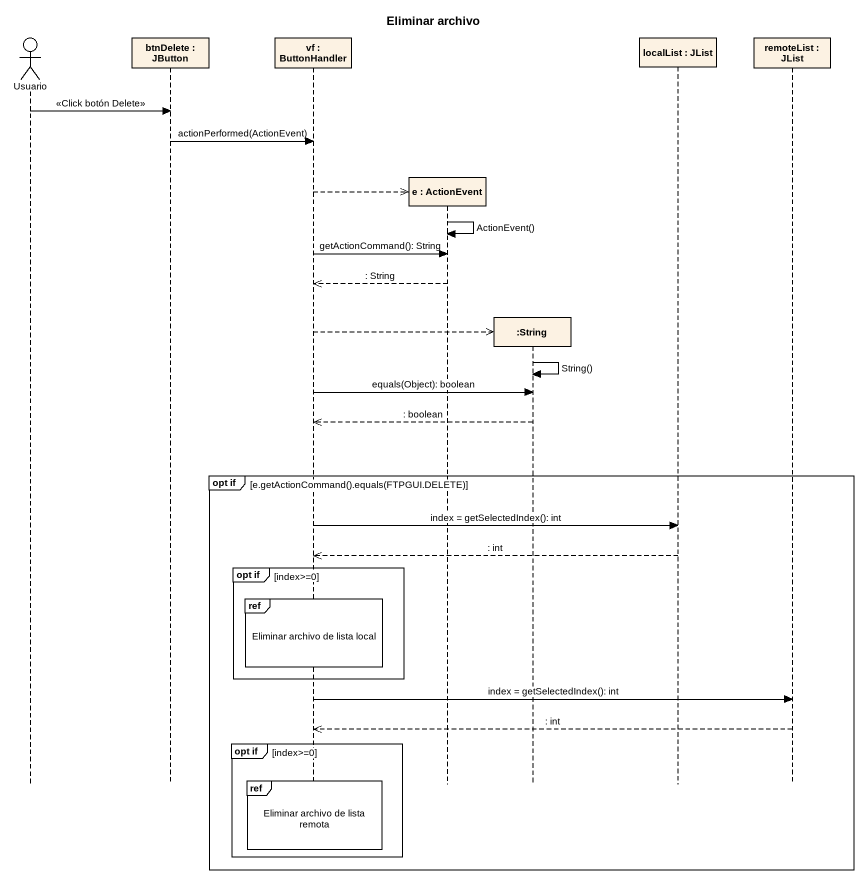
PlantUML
@startuml
title Eliminar archivo
hide footbox
actor Usuario
participant "btnDelete : JButton" as btnDelete
participant "vf : ButtonHandler" as vf
participant "e : ActionEvent" as e
participant ":String" as String
participant "localList : JList" as localList
participant "remoteList : JList" as remoteList

Usuario -> btnDelete : <<Click botón Delete>>
btnDelete -> vf : actionPerformed(ActionEvent)
vf -->> e **
e -> e : ActionEvent()
vf -> e : getActionCommand(): String
e -->> vf : : String
vf -->> String **
String -> String : String()
vf -> String : equals(Object): boolean
String -->> vf : : boolean
group opt if [e.getActionCommand().equals(FTPGUI.DELETE)]
  vf -> localList : index = getSelectedIndex(): int
  localList -->> vf : : int
  group opt if [index>=0]
    ref over vf : Eliminar archivo de lista local
  end
  vf -> remoteList : index = getSelectedIndex(): int
  remoteList -->> vf : : int
  group opt if [index>=0]
    ref over vf : Eliminar archivo de lista remota
  end
end
@enduml
